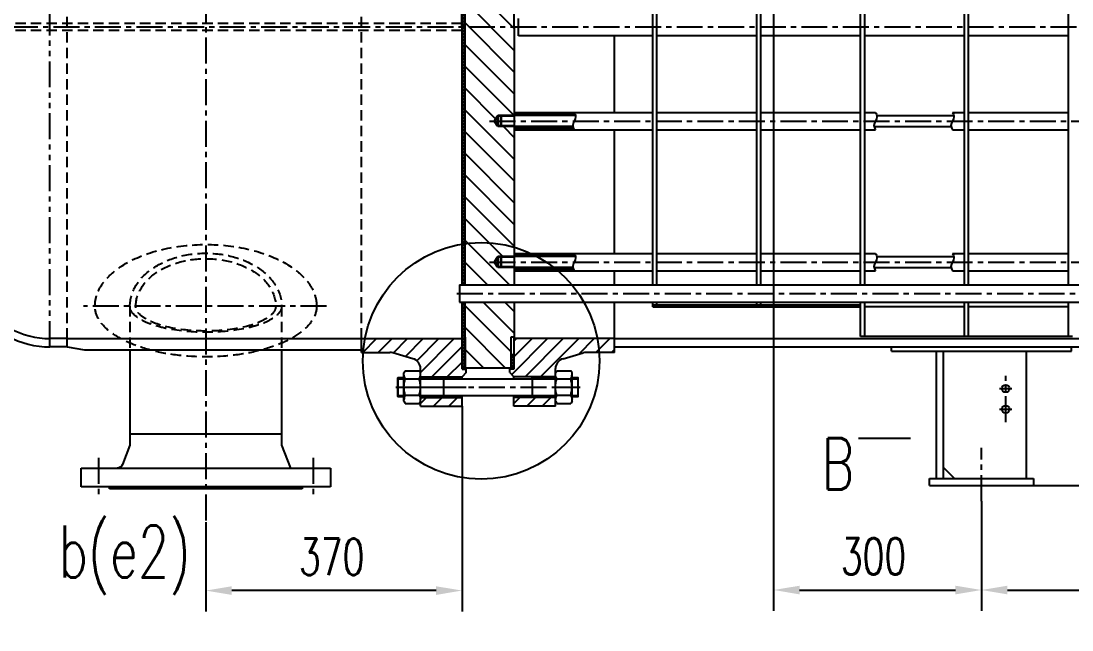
# Model space of a CAD drawing. Header units: millimetres. Extents: x -375 to 12388, y -150 to 8760.
# Drawn here: x 1090 to 2607, y 5470 to 6350 of the extents above; entities that cross this region are included whole.
import ezdxf
from ezdxf.enums import TextEntityAlignment as Align

# ---------------------------------------------------------------- set-up
doc = ezdxf.new("R2010")
doc.units = ezdxf.units.MM
doc.header["$LTSCALE"] = 30
for name, pattern in [('CENTER', [2, 1.25, -0.25, 0.25, -0.25]), ('DASHED', [0.75, 0.5, -0.25]), ('PHANTOM', [2.5, 1.25, -0.25, 0.25, -0.25, 0.25, -0.25])]:
    doc.linetypes.add(name, pattern=pattern)
doc.layers.get('Defpoints').update_dxf_attribs({"color": 241})
for name, color, linetype in [('1轮廓实线层', 4, 'Continuous'), ('2细线层', 7, 'Continuous'), ('3中心线层', 1, 'CENTER'), ('4虚线层', 6, 'DASHED'), ('5剖面线层', 2, 'Continuous'), ('6文字层', 3, 'Continuous'), ('7标注层', 1, 'Continuous'), ('8符号标注层', 31, 'Continuous'), ('9双点划线层', 6, 'PHANTOM')]:
    doc.layers.add(name, color=color, linetype=linetype)
doc.styles.add('PC_TEXTSTYLE', font='romans.shx', dxfattribs={"width": 0.7, "bigfont": 'hzfs.shx'})
doc.styles.add('TH_GBDIM', font='romans.shx', dxfattribs={"width": 0.7, "bigfont": 'hzfs.shx'})
doc.dimstyles.new('TH_GBDIM', dxfattribs={"dimscale": 15, "dimtxt": 3.5, "dimasz": 2.5, "dimexe": 2, "dimexo": 0, "dimgap": 1.5, "dimtad": 1, "dimdec": 1, "dimdsep": 46, "dimtxsty": 'TH_GBDIM', "dimcen": 2.5, "dimclrd": 256, "dimclre": 256, "dimclrt": 3, "dimadec": 0, "dimazin": 2, "dimtfac": 0.714286, "dimtdec": 1, "dimtmove": 0, "dimatfit": 3, "dimfxl": 0, "dimtzin": 0, "dimlwd": -1, "dimlwe": -1, "dimarcsym": 0})

# ---------------------------------------------------------------- blocks, each defined once
blk = doc.blocks.new('M27')
at = {"layer": '1轮廓实线层', "extrusion": (0, -1.22465e-16, -1)}
for p, q in [((-23.8, 20.5), (-22, 23.7)), ((-22, 23.7), (-1.8, 23.7)), ((-22, 11.8), (-1.8, 11.8))]:
    blk.add_line(p, q, dxfattribs=at)
at = {"layer": '1轮廓实线层'}
for p, q in [((-23.8, 20.5), (-23.8, -20.5)), ((0, 20.5), (-1.8, 23.7)), ((-22, -11.8), (-1.8, -11.8)), ((-23.8, -20.5), (-22, -23.7)), ((-22, -23.7), (-1.8, -23.7))]:
    blk.add_line(p, q, dxfattribs=at)
at = {"layer": '1轮廓实线层', "extrusion": (1.22465e-16, 0, -1)}
for p, q in [((0, 20.5), (0, -20.5)), ((0, -20.5), (-1.8, -23.7))]:
    blk.add_line(p, q, dxfattribs=at)
at = {"layer": '1轮廓实线层', "extrusion": (0, -1.22465e-16, -1)}
blk.add_arc((13.3, 17.8), 10.5, 325.6158, 0, dxfattribs=at)
at = {"layer": '1轮廓实线层'}
for centre, radius, start, end in [((-10.5, 17.8), 10.5, 325.6158, 0), ((15.4, 0), 39.2, 162.412, 197.588), ((-13.3, -17.8), 10.5, 145.6158, 180)]:
    blk.add_arc(centre, radius, start, end, dxfattribs=at)
at = {"layer": '1轮廓实线层', "extrusion": (1.22465e-16, 0, -1)}
for centre, radius, start, end in [((39.2, 0), 39.2, 162.412, 197.588), ((10.5, -17.8), 10.5, 145.6158, 180)]:
    blk.add_arc(centre, radius, start, end, dxfattribs=at)
at = {"layer": '3中心线层'}
blk.add_line((-26.8, 0), (3, 0), dxfattribs=at)
at = {"layer": '1轮廓实线层', "style": 'PC_TEXTSTYLE'}
blk.add_text('TH_SUPERPART', height=1e-29, dxfattribs=at).set_placement((0, 0))
blk = doc.blocks.new('200')
at = {"layer": '1轮廓实线层'}
for p, q in [((180, 76), (-180, 76)), ((-180, 76), (-180, 49)), ((139, 79), (-139, 79)), ((-139, 79), (-139, 76)), ((139, 76), (139, 79)), ((180, 49), (180, 76)), ((-180, 49), (180, 49)), ((109.5, 16), (122.5, 49)), ((122.5, 49), (180, 49)), ((-109.5, 16), (-120.5, 43.9)), ((-109.5, -122), (-109.5, 16)), ((109.5, -122), (109.5, 16)), ((-109.5, -1), (-109.5, 0)), ((109.5, 0), (-109.5, 0)), ((109.5, -1), (109.5, 0))]:
    blk.add_line(p, q, dxfattribs=at)
blk.add_arc((-127.9, 41), 8, 21.5014, 90, dxfattribs=at)
at = {"layer": '3中心线层'}
for p, q in [((-155, 34), (-155, 94)), ((155, 34), (155, 94)), ((174.4, -184.9), (-176.4, -184.9))]:
    blk.add_line(p, q, dxfattribs=at)
at = {"layer": '4虚线层'}
for p, q in [((-109.5, -184.9), (-109.5, -122)), ((109.5, -184.9), (109.5, -122))]:
    blk.add_line(p, q, dxfattribs=at)
for major_axis, ratio, start_param, end_param in [((160, 0), 0.457302, 6.283185, 9.424778), ((109.5, 0), 0.344227, 6.283185, 9.424778), ((101, 0), 0.35507, 6.283185, 9.424778), ((160, 0), 0.556392, 3.141593, 6.283185), ((109.5, 0), 0.698158, 3.141593, 6.283185), ((101, 0), 0.679206, 3.141593, 6.283185)]:
    blk.add_ellipse((0, -184.9), major_axis=major_axis, ratio=ratio, start_param=start_param, end_param=end_param, dxfattribs=at)
blk = doc.blocks.new('*D30')
at = {"layer": '7标注层'}
for p, q in [((1726.3, 5793.5), (1726.3, 5497.2)), ((1356.3, 5625.8), (1356.3, 5497.2)), ((1688.8, 5527.2), (1393.8, 5527.2))]:
    blk.add_line(p, q, dxfattribs=at)
for points in [[(1393.8, 5533.4), (1393.8, 5520.9), (1356.3, 5527.2)], [(1688.8, 5533.4), (1688.8, 5520.9), (1726.3, 5527.2)]]:
    blk.add_solid(points, dxfattribs=at)
at = {"layer": 'Defpoints', "color": 0}
for p in [(1726.3, 5793.5), (1356.3, 5625.8), (1356.3, 5527.2)]:
    blk.add_point(p, dxfattribs=at)
at = {"layer": '7标注层', "color": 3, "insert": (1538.1, 5575.9), "char_height": 52.5, "attachment_point": 5, "style": 'TH_GBDIM'}
blk.add_mtext('370', dxfattribs=at)
blk = doc.blocks.new('*D32')
at = {"layer": '7标注层'}
for p, q in [((2176.3, 6721.9), (2176.3, 5498)), ((2476.3, 5656.5), (2476.3, 5498)), ((2213.8, 5528), (2438.8, 5528))]:
    blk.add_line(p, q, dxfattribs=at)
for points in [[(2213.8, 5534.2), (2213.8, 5521.7), (2176.3, 5528)], [(2438.8, 5534.2), (2438.8, 5521.7), (2476.3, 5528)]]:
    blk.add_solid(points, dxfattribs=at)
at = {"layer": 'Defpoints', "color": 0}
for p in [(2176.3, 6721.9), (2476.3, 5656.5), (2476.3, 5528)]:
    blk.add_point(p, dxfattribs=at)
at = {"layer": '7标注层', "color": 3, "insert": (2320.5, 5576.7), "char_height": 52.5, "attachment_point": 5, "style": 'TH_GBDIM'}
blk.add_mtext('300', dxfattribs=at)
blk = doc.blocks.new('*D33')
at = {"layer": '7标注层'}
for p, q in [((2476.3, 5656.5), (2476.3, 5498)), ((6476.3, 5656.5), (6476.3, 5498)), ((2513.8, 5528), (6438.8, 5528))]:
    blk.add_line(p, q, dxfattribs=at)
for points in [[(2513.8, 5534.2), (2513.8, 5521.7), (2476.3, 5528)], [(6438.8, 5534.2), (6438.8, 5521.7), (6476.3, 5528)]]:
    blk.add_solid(points, dxfattribs=at)
at = {"layer": 'Defpoints', "color": 0}
for p in [(2476.3, 5656.5), (6476.3, 5656.5), (6476.3, 5528)]:
    blk.add_point(p, dxfattribs=at)
at = {"layer": '7标注层', "color": 3, "insert": (4476.3, 5576.7), "char_height": 52.5, "attachment_point": 5, "style": 'TH_GBDIM'}
blk.add_mtext('{4000}{}{}', dxfattribs=at)
blk = doc.blocks.new('*D34')
at = {"layer": '7标注层'}
for p, q in [((2606.3, 5879), (2761, 5879)), ((2731, 5716.5), (2731, 5841.5)), ((2551.3, 5679), (2761, 5679))]:
    blk.add_line(p, q, dxfattribs=at)
for points in [[(2724.7, 5841.5), (2737.2, 5841.5), (2731, 5879)], [(2724.7, 5716.5), (2737.2, 5716.5), (2731, 5679)]]:
    blk.add_solid(points, dxfattribs=at)
at = {"layer": 'Defpoints', "color": 0}
for p in [(2606.3, 5879), (2731, 5879), (2551.3, 5679)]:
    blk.add_point(p, dxfattribs=at)
at = {"layer": '7标注层', "color": 3, "insert": (2682.2, 5788.1), "char_height": 52.5, "attachment_point": 5, "rotation": 90, "style": 'TH_GBDIM'}
blk.add_mtext('200', dxfattribs=at)
blk = doc.blocks.new('*D50')
at = {"layer": '7标注层'}
for p, q in [((2176.3, 7045.7), (2176.3, 7128.3)), ((7096.3, 5934.5), (7096.3, 7128.3)), ((2213.8, 7098.3), (7058.8, 7098.3))]:
    blk.add_line(p, q, dxfattribs=at)
for points in [[(2213.8, 7104.6), (2213.8, 7092.1), (2176.3, 7098.3)], [(7058.8, 7104.6), (7058.8, 7092.1), (7096.3, 7098.3)]]:
    blk.add_solid(points, dxfattribs=at)
at = {"layer": 'Defpoints', "color": 0}
for p in [(7096.3, 7098.3), (2176.3, 7045.7), (7096.3, 5934.5)]:
    blk.add_point(p, dxfattribs=at)
at = {"layer": '7标注层', "color": 3, "insert": (4636.3, 7147.1), "char_height": 52.5, "attachment_point": 5, "style": 'TH_GBDIM'}
blk.add_mtext('{4920}{}{}', dxfattribs=at)
blk = doc.blocks.new('*D51')
at = {"layer": '7标注层'}
for p, q in [((894.3, 6341), (894.3, 5364.8)), ((8202.4, 6341), (8202.4, 5364.8)), ((931.8, 5394.8), (8164.9, 5394.8))]:
    blk.add_line(p, q, dxfattribs=at)
for points in [[(931.8, 5401.1), (931.8, 5388.6), (894.3, 5394.8)], [(8164.9, 5401.1), (8164.9, 5388.6), (8202.4, 5394.8)]]:
    blk.add_solid(points, dxfattribs=at)
at = {"layer": 'Defpoints', "color": 0}
for p in [(894.3, 6341), (8202.4, 6341), (8202.4, 5394.8)]:
    blk.add_point(p, dxfattribs=at)
at = {"layer": '7标注层', "color": 3, "insert": (4548.3, 5443.6), "char_height": 52.5, "attachment_point": 5, "style": 'TH_GBDIM'}
blk.add_mtext('{~7308}{}{}', dxfattribs=at)

msp = doc.modelspace()

# ---------------------------------------------------------------- hatches: boundary and pattern name
at = {"layer": '5剖面线层'}
h = msp.add_hatch(dxfattribs=at)
h.set_pattern_fill('ANSI31', color=256, scale=7, angle=90, style=0)
edge = h.paths.add_edge_path()
edge.add_line((1796.83, 6833.49), (1730.83, 6833.49))
edge.add_line((1730.83, 6833.49), (1730.83, 6765.58))
edge.add_spline(control_points=[(1730.83, 6765.58), (1729.29, 6765.9), (1727.78, 6766.18), (1726.33, 6766.37)], knot_values=[3.199522, 3.199522, 3.199522, 3.199522, 7.1710953, 7.1710953, 7.1710953, 7.1710953], degree=3, periodic=0)
edge.add_spline(control_points=[(1726.33, 6766.37), (1726.16, 6766.4), (1725.99, 6766.42), (1725.83, 6766.44)], knot_values=[7.1710953, 7.1710953, 7.1710953, 7.1710953, 7.6284105, 7.6284105, 7.6284105, 7.6284105], degree=3, periodic=0)
edge.add_line((1725.83, 6766.44), (1725.83, 6740.78))
edge.add_line((1725.83, 6740.78), (1728.33, 6738.28))
edge.add_line((1728.33, 6738.28), (1800.83, 6738.28))
edge.add_line((1800.83, 6738.28), (1801.83, 6738.86))
edge.add_line((1801.83, 6738.86), (1801.83, 6788.99))
edge.add_line((1801.83, 6788.99), (1796.83, 6788.99))
edge.add_line((1796.83, 6788.99), (1796.83, 6833.49))
edge = h.paths.add_edge_path()
edge.add_line((1801.83, 6712.45), (1800.83, 6713.03))
edge.add_line((1800.83, 6713.03), (1728.33, 6713.03))
edge.add_line((1728.33, 6713.03), (1725.83, 6710.53))
edge.add_line((1725.83, 6710.53), (1725.83, 6700.33))
edge.add_spline(control_points=[(1725.83, 6700.33), (1725.99, 6700.35), (1726.15, 6700.37), (1726.32, 6700.4)], knot_values=[99.9361282, 99.9361282, 99.9361282, 99.9361282, 100.3109762, 100.3109762, 100.3109762, 100.3109762], degree=3, periodic=0)
edge.add_spline(control_points=[(1726.32, 6700.4), (1726.32, 6700.4), (1726.32, 6700.4), (1726.33, 6700.4)], knot_values=[100.3109762, 100.3109762, 100.3109762, 100.3109762, 100.3199989, 100.3199989, 100.3199989, 100.3199989], degree=3, periodic=0)
edge.add_spline(control_points=[(1726.33, 6700.4), (1726.72, 6700.46), (1727.11, 6700.52), (1727.51, 6700.59)], knot_values=[100.3199989, 100.3199989, 100.3199989, 100.3199989, 101.2119118, 101.2119118, 101.2119118, 101.2119118], degree=3, periodic=0)
edge.add_spline(control_points=[(1727.51, 6700.59), (1728.59, 6700.77), (1729.7, 6700.96), (1730.83, 6701.17)], knot_values=[101.2119118, 101.2119118, 101.2119118, 101.2119118, 103.635279, 103.635279, 103.635279, 103.635279], degree=3, periodic=0)
edge.add_line((1730.83, 6701.17), (1730.83, 6340.99))
edge.add_line((1730.83, 6340.99), (1801.83, 6340.99))
edge.add_line((1801.83, 6340.99), (1801.83, 6468.75))
edge.add_line((1801.83, 6468.75), (1782.83, 6468.75))
edge.add_line((1782.83, 6468.75), (1777.83, 6468.75))
edge.add_line((1777.83, 6468.75), (1777.83, 6469.75))
edge.add_line((1777.83, 6469.75), (1776.83, 6469.75))
edge.add_line((1776.83, 6469.75), (1772.79, 6476.75))
edge.add_line((1772.79, 6476.75), (1776.83, 6483.75))
edge.add_line((1776.83, 6483.75), (1777.83, 6483.75))
edge.add_line((1777.83, 6483.75), (1777.83, 6484.75))
edge.add_line((1777.83, 6484.75), (1782.83, 6484.75))
edge.add_line((1782.83, 6484.75), (1801.83, 6484.75))
edge.add_line((1801.83, 6484.75), (1801.83, 6672.4))
edge.add_line((1801.83, 6672.4), (1782.83, 6672.4))
edge.add_line((1782.83, 6672.4), (1777.83, 6672.4))
edge.add_line((1777.83, 6672.4), (1777.83, 6673.4))
edge.add_line((1777.83, 6673.4), (1776.83, 6673.4))
edge.add_line((1776.83, 6673.4), (1772.79, 6680.4))
edge.add_line((1772.79, 6680.4), (1776.83, 6687.4))
edge.add_line((1776.83, 6687.4), (1777.83, 6687.4))
edge.add_line((1777.83, 6687.4), (1777.83, 6688.4))
edge.add_line((1777.83, 6688.4), (1782.83, 6688.4))
edge.add_line((1782.83, 6688.4), (1801.83, 6688.4))
edge.add_line((1801.83, 6688.4), (1801.83, 6712.45))
h.paths.add_polyline_path([(1782.83, 6688.4), (1777.83, 6688.4), (1777.83, 6687.4), (1781.83, 6687.4)], flags=17)
h.paths.add_polyline_path([(1781.83, 6673.4), (1777.83, 6673.4), (1777.83, 6672.4), (1782.83, 6672.4)], flags=17)
h.paths.add_polyline_path([(1782.83, 6484.75), (1777.83, 6484.75), (1777.83, 6483.75), (1781.83, 6483.75)], flags=17)
h.paths.add_polyline_path([(1781.83, 6469.75), (1777.83, 6469.75), (1777.83, 6468.75), (1782.83, 6468.75)], flags=17)
h.paths.add_polyline_path([(1801.83, 6340.99), (1730.83, 6340.99), (1730.83, 5968.82), (1801.83, 5968.82), (1801.83, 5993.58), (1782.83, 5993.58), (1777.83, 5993.58), (1777.83, 5994.58), (1776.83, 5994.58), (1772.79, 6001.58), (1776.83, 6008.58), (1777.83, 6008.58), (1777.83, 6009.58), (1782.83, 6009.58), (1801.83, 6009.58), (1801.83, 6197.22), (1782.83, 6197.22), (1777.83, 6197.22), (1777.83, 6198.22), (1776.83, 6198.22), (1772.79, 6205.22), (1776.83, 6212.22), (1777.83, 6212.22), (1777.83, 6213.22), (1782.83, 6213.22), (1801.83, 6213.22)])
h.paths.add_polyline_path([(1782.83, 6213.22), (1777.83, 6213.22), (1777.83, 6212.22), (1781.83, 6212.22)], flags=17)
h.paths.add_polyline_path([(1781.83, 6198.22), (1777.83, 6198.22), (1777.83, 6197.22), (1782.83, 6197.22)], flags=17)
h.paths.add_polyline_path([(1782.83, 6009.58), (1777.83, 6009.58), (1777.83, 6008.58), (1781.83, 6008.58)], flags=17)
h.paths.add_polyline_path([(1781.83, 5994.58), (1777.83, 5994.58), (1777.83, 5993.58), (1782.83, 5993.58)], flags=17)
h.paths.add_polyline_path([(1796.83, 5892.99), (1801.83, 5892.99), (1801.83, 5943.82), (1730.83, 5943.82), (1730.83, 5892.99), (1730.83, 5848.49), (1796.83, 5848.49)])
h = msp.add_hatch(dxfattribs=at)
h.set_pattern_fill('ANSI37', color=256, style=0)
edge = h.paths.add_edge_path()
edge.add_line((1730.83, 6833.49), (1730.83, 6834.49))
edge.add_line((1730.83, 6834.49), (1726.33, 6834.49))
edge.add_line((1726.33, 6834.49), (1726.33, 6766.37))
edge.add_spline(control_points=[(1726.33, 6766.37), (1727.78, 6766.18), (1729.29, 6765.9), (1730.83, 6765.58)], knot_values=[3.199522, 3.199522, 3.199522, 3.199522, 7.1710953, 7.1710953, 7.1710953, 7.1710953], degree=3, periodic=0)
edge.add_line((1730.83, 6765.58), (1730.83, 6833.49))
edge = h.paths.add_edge_path()
edge.add_spline(control_points=[(1730.83, 6701.17), (1729.79, 6700.98), (1728.78, 6700.8), (1727.78, 6700.64)], knot_values=[101.4160444, 101.4160444, 101.4160444, 101.4160444, 103.635279, 103.635279, 103.635279, 103.635279], degree=3, periodic=0)
edge.add_spline(control_points=[(1727.51, 6700.59), (1727.25, 6700.55), (1726.99, 6700.51), (1726.74, 6700.47)], knot_values=[100.6305384, 100.6305384, 100.6305384, 100.6305384, 101.2119118, 101.2119118, 101.2119118, 101.2119118], degree=3, periodic=0)
edge.add_line((1726.33, 6700.4), (1726.33, 6340.99))
edge.add_line((1726.33, 6340.99), (1730.83, 6340.99))
edge.add_line((1730.83, 6340.99), (1730.83, 6701.17))
h.paths.add_polyline_path([(1730.83, 6340.99), (1726.33, 6340.99), (1726.33, 5968.82), (1730.83, 5968.82)])
h.paths.add_polyline_path([(1730.83, 5943.82), (1726.33, 5943.82), (1726.33, 5847.49), (1730.83, 5847.49), (1730.83, 5848.49), (1730.83, 5892.99)])
h = msp.add_hatch(dxfattribs=at)
h.set_pattern_fill('ANSI31', color=256, style=0)
h.set_pattern_definition([(45, (2646.8075, 4298.032), (-2.245064, 2.245064), [])])
edge = h.paths.add_edge_path()
edge.add_spline(control_points=[(1889.31, 6215.22), (1888.95, 6216.06), (1888.52, 6216.89), (1888.09, 6217.72)], knot_values=[0, 0, 0, 0, 2.648168, 2.648168, 2.648168, 2.648168], degree=3, periodic=0)
edge.add_line((1888.09, 6217.72), (1801.83, 6217.72))
edge.add_line((1801.83, 6217.72), (1801.83, 6215.22))
edge.add_line((1801.83, 6215.22), (1889.31, 6215.22))
edge = h.paths.add_edge_path()
edge.add_line((1801.83, 6195.22), (1801.83, 6192.72))
edge.add_line((1801.83, 6192.72), (1888.35, 6192.72))
edge.add_spline(control_points=[(1888.35, 6192.72), (1887.92, 6193.56), (1887.49, 6194.39), (1887.13, 6195.22)], knot_values=[23.7055211, 23.7055211, 23.7055211, 23.7055211, 26.3536891, 26.3536891, 26.3536891, 26.3536891], degree=3, periodic=0)
edge.add_line((1887.13, 6195.22), (1801.83, 6195.22))
h = msp.add_hatch(dxfattribs=at)
h.set_pattern_fill('ANSI31', color=256, style=0)
h.set_pattern_definition([(45, (2646.8075, 4094.385), (-2.245064, 2.245064), [])])
edge = h.paths.add_edge_path()
edge.add_spline(control_points=[(1889.31, 6011.58), (1888.95, 6012.41), (1888.52, 6013.24), (1888.09, 6014.08)], knot_values=[0, 0, 0, 0, 2.648168, 2.648168, 2.648168, 2.648168], degree=3, periodic=0)
edge.add_line((1888.09, 6014.08), (1801.83, 6014.08))
edge.add_line((1801.83, 6014.08), (1801.83, 6011.58))
edge.add_line((1801.83, 6011.58), (1889.31, 6011.58))
edge = h.paths.add_edge_path()
edge.add_line((1801.83, 5991.58), (1801.83, 5989.08))
edge.add_line((1801.83, 5989.08), (1888.35, 5989.08))
edge.add_spline(control_points=[(1888.35, 5989.08), (1887.92, 5989.91), (1887.49, 5990.74), (1887.13, 5991.58)], knot_values=[23.7055211, 23.7055211, 23.7055211, 23.7055211, 26.3536891, 26.3536891, 26.3536891, 26.3536891], degree=3, periodic=0)
edge.add_line((1887.13, 5991.58), (1801.83, 5991.58))
h = msp.add_hatch(dxfattribs=at)
h.set_pattern_fill('ANSI31', color=256, scale=2, angle=90, style=0)
h.set_pattern_definition([(135, (6594.8115, 5231.745), (-4.490128, -4.490128), [])])
h.paths.add_polyline_path([(2301.83, 5937.02), (2301.83, 5940.02), (2001.83, 5940.02), (2001.83, 5937.02)])
h = msp.add_hatch(dxfattribs=at)
h.set_pattern_fill('ANSI31', color=256, scale=5, style=0)
h.paths.add_polyline_path([(1581.33, 5890.99), (1581.33, 5870.99), (1622.23, 5870.99, -0.0696874), (1626.35, 5870.41), (1655.45, 5862.1, -0.3348603), (1666.33, 5847.67), (1666.33, 5835.99), (1726.33, 5835.99), (1732.33, 5841.99), (1732.33, 5846.99), (1726.33, 5846.99), (1726.33, 5890.99)])
h.paths.add_polyline_path([(1726.33, 5793.49), (1726.33, 5805.99), (1666.33, 5805.99), (1666.33, 5800.49), (1666.33, 5793.49)])
h = msp.add_hatch(dxfattribs=at)
h.set_pattern_fill('ANSI31', color=256, scale=5, style=0)
h.paths.add_polyline_path([(1901.31, 5870.41, -0.0696874), (1905.43, 5870.99), (1946.33, 5870.99), (1946.33, 5890.99), (1801.33, 5890.99), (1801.33, 5846.99), (1795.33, 5846.99), (1795.33, 5841.99), (1801.33, 5835.99), (1861.33, 5835.99), (1861.33, 5841.49), (1861.33, 5847.67, -0.3348603), (1872.21, 5862.1)])
h.paths.add_polyline_path([(1861.33, 5805.99), (1801.33, 5805.99), (1801.33, 5793.49), (1861.33, 5793.49)])
h = msp.add_hatch(dxfattribs=at)
h.set_pattern_fill('ANSI37', color=256, style=0)
h.set_pattern_definition([(315, (6594.8115, 7449.429), (-2.245064, -2.245064), []), (225, (6594.8115, 7449.429), (-2.245064, 2.245064), [])])
h.paths.add_polyline_path([(1801.33, 5847.49), (1796.83, 5847.49), (1796.83, 5848.49), (1796.83, 5867.49), (1801.33, 5867.49)])

# ---------------------------------------------------------------- linework, layer by layer
at = {"layer": '1轮廓实线层'}
for p, q in [((1725.83, 6340.99), (1725.83, 6710.53)), ((1801.83, 6340.99), (1801.83, 6713.15)), ((2001.83, 6340.99), (2001.83, 6713.15)), ((2007.83, 6340.99), (2007.83, 6713.15)), ((2151.83, 6340.99), (2151.83, 6713.15)), ((2157.83, 6340.99), (2157.83, 6713.15)), ((2301.83, 6340.99), (2301.83, 6713.15)), ((2307.83, 6340.99), (2307.83, 6713.15)), ((2451.83, 6340.99), (2451.83, 6713.15)), ((2457.83, 6340.99), (2457.83, 6713.15)), ((2601.83, 6340.99), (2601.83, 6713.15)), ((1726.33, 6700.4), (1726.33, 6340.99)), ((1726.33, 5968.82), (1726.33, 6700.4)), ((1730.83, 5968.82), (1730.83, 6701.17)), ((1807.83, 6328.49), (1807.83, 6353.49)), ((1725.83, 6340.99), (1725.83, 5968.82)), ((1726.33, 6340.99), (1726.33, 5968.82)), ((1801.83, 6340.99), (1801.83, 5968.82)), ((2001.83, 6328.49), (1807.83, 6328.49)), ((1946.33, 6217.72), (1946.33, 6328.49)), ((2001.83, 5968.82), (2001.83, 6340.99)), ((2007.83, 5968.82), (2007.83, 6340.99)), ((2151.83, 6328.49), (2007.83, 6328.49)), ((2151.83, 5968.82), (2151.83, 6340.99)), ((2157.83, 5968.82), (2157.83, 6340.99)), ((2301.83, 6328.49), (2157.83, 6328.49)), ((2301.83, 5968.82), (2301.83, 6340.99)), ((2307.83, 5968.82), (2307.83, 6340.99)), ((2451.83, 6328.49), (2307.83, 6328.49)), ((2451.83, 5968.82), (2451.83, 6340.99)), ((2457.83, 5968.82), (2457.83, 6340.99)), ((2601.83, 6328.49), (2457.83, 6328.49)), ((2601.83, 5968.82), (2601.83, 6340.99)), ((1776.83, 6212.22), (1772.79, 6205.22)), ((1776.83, 6212.22), (1776.83, 6198.22)), ((1781.83, 6212.22), (1776.83, 6212.22)), ((1777.83, 6213.22), (1777.83, 6197.22)), ((1782.83, 6213.22), (1781.83, 6212.22)), ((1781.83, 6212.22), (1781.83, 6198.22)), ((1890.01, 6213.22), (1782.83, 6213.22)), ((1782.83, 6213.22), (1782.83, 6197.22)), ((1801.83, 6217.72), (2001.83, 6217.72)), ((1801.83, 6215.22), (1889.31, 6215.22)), ((2007.83, 6217.72), (2151.83, 6217.72)), ((2157.83, 6217.72), (2301.83, 6217.72)), ((2307.83, 6217.72), (2323.41, 6217.72)), ((2325.23, 6213.22), (2436.44, 6213.22)), ((2434.63, 6217.72), (2451.83, 6217.72)), ((2457.83, 6217.72), (2601.83, 6217.72)), ((1772.79, 6205.22), (1776.83, 6198.22)), ((1781.83, 6198.22), (1776.83, 6198.22)), ((1781.83, 6198.22), (1782.83, 6197.22)), ((1886.44, 6197.22), (1782.83, 6197.22)), ((1801.83, 6195.22), (1887.13, 6195.22)), ((1801.83, 6192.72), (2001.83, 6192.72)), ((1946.33, 6014.08), (1946.33, 6192.72)), ((2007.83, 6192.72), (2151.83, 6192.72)), ((2157.83, 6192.72), (2301.83, 6192.72)), ((2307.83, 6192.72), (2323.18, 6192.72)), ((2321.37, 6197.22), (2432.58, 6197.22)), ((2434.39, 6192.72), (2451.83, 6192.72)), ((2457.83, 6192.72), (2601.83, 6192.72)), ((1777.83, 6009.58), (1777.83, 5993.58)), ((1782.83, 6009.58), (1781.83, 6008.58)), ((1890.01, 6009.58), (1782.83, 6009.58)), ((1782.83, 6009.58), (1782.83, 5993.58)), ((1801.83, 6014.08), (2001.83, 6014.08)), ((1801.83, 6011.58), (1889.31, 6011.58)), ((2007.83, 6014.08), (2151.83, 6014.08)), ((2157.83, 6014.08), (2301.83, 6014.08)), ((2307.83, 6014.08), (2323.41, 6014.08)), ((2325.23, 6009.58), (2436.44, 6009.58)), ((2434.63, 6014.08), (2451.83, 6014.08)), ((2457.83, 6014.08), (2601.83, 6014.08)), ((1776.83, 6008.58), (1772.79, 6001.58)), ((1772.79, 6001.58), (1776.83, 5994.58)), ((1776.83, 6008.58), (1776.83, 5994.58)), ((1781.83, 6008.58), (1776.83, 6008.58)), ((1781.83, 5994.58), (1776.83, 5994.58)), ((1781.83, 6008.58), (1781.83, 5994.58)), ((1781.83, 5994.58), (1782.83, 5993.58)), ((1886.44, 5993.58), (1782.83, 5993.58)), ((1801.83, 5991.58), (1887.13, 5991.58)), ((1801.83, 5989.08), (2001.83, 5989.08)), ((1946.33, 5968.82), (1946.33, 5989.08)), ((2007.83, 5989.08), (2151.83, 5989.08)), ((2157.83, 5989.08), (2301.83, 5989.08)), ((2307.83, 5989.08), (2323.18, 5989.08)), ((2321.37, 5993.58), (2432.58, 5993.58)), ((2434.39, 5989.08), (2451.83, 5989.08)), ((2457.83, 5989.08), (2601.83, 5989.08)), ((1722.83, 5968.82), (7722.83, 5968.82)), ((1722.83, 5968.82), (1722.83, 5943.82)), ((1722.83, 5943.82), (7722.83, 5943.82)), ((1725.83, 5943.82), (1725.83, 5892.99)), ((1726.33, 5943.82), (1726.33, 5846.99)), ((1726.33, 5847.49), (1726.33, 5943.82)), ((1730.83, 5892.99), (1730.83, 5943.82)), ((1801.83, 5943.82), (1801.83, 5892.99)), ((1946.33, 5870.99), (1946.33, 5943.82)), ((2001.83, 5937.02), (2001.83, 5943.82)), ((2001.83, 5940.02), (2301.83, 5940.02)), ((2001.83, 5937.02), (2301.83, 5937.02)), ((2007.83, 5940.02), (2007.83, 5943.82)), ((2151.83, 5940.02), (2151.83, 5943.82)), ((2157.83, 5940.02), (2157.83, 5943.82)), ((2301.83, 5893.99), (2301.83, 5943.82)), ((2307.83, 5893.99), (2307.83, 5943.82)), ((2451.83, 5937.02), (2307.83, 5937.02)), ((2451.83, 5893.99), (2451.83, 5943.82)), ((2457.83, 5893.99), (2457.83, 5943.82)), ((2601.83, 5937.02), (2457.83, 5937.02)), ((2601.83, 5893.99), (2601.83, 5943.82)), ((1156.33, 5890.99), (1131.33, 5890.99)), ((1156.33, 5878.99), (1156.33, 5890.99)), ((1156.33, 5890.99), (1581.33, 5890.99)), ((1581.33, 5890.99), (1726.33, 5890.99)), ((1581.33, 5870.99), (1581.33, 5890.99)), ((1726.33, 5892.99), (1725.83, 5892.99)), ((1730.83, 5892.99), (1730.83, 5848.49)), ((1801.83, 5892.99), (1796.83, 5892.99)), ((1796.83, 5892.99), (1796.83, 5848.49)), ((1801.33, 5892.99), (1801.33, 5846.99)), ((1801.33, 5892.99), (1801.33, 5847.49)), ((1946.33, 5890.99), (1801.33, 5890.99)), ((1946.33, 5890.99), (6995.33, 5890.99)), ((2307.83, 5893.99), (2301.83, 5893.99)), ((2451.83, 5893.99), (2307.83, 5893.99)), ((2457.83, 5893.99), (2451.83, 5893.99)), ((2601.83, 5893.99), (2457.83, 5893.99)), ((2607.83, 5893.99), (2601.83, 5893.99)), ((1156.33, 5878.99), (1131.33, 5878.99)), ((1156.33, 5878.99), (1181.33, 5874.99)), ((1181.33, 5874.99), (1581.33, 5874.99)), ((1946.33, 5878.99), (6986.83, 5878.99)), ((2346.33, 5872.99), (2346.33, 5878.99)), ((2346.33, 5872.99), (2606.33, 5872.99)), ((2411.33, 5688.99), (2411.33, 5872.99)), ((2421.33, 5688.99), (2421.33, 5872.99)), ((2541.33, 5688.99), (2541.33, 5872.99)), ((2606.33, 5872.99), (2606.33, 5878.99)), ((1581.33, 5870.99), (1622.23, 5870.99)), ((1655.45, 5862.1), (1626.35, 5870.41)), ((1801.33, 5867.49), (1796.83, 5867.49)), ((1872.21, 5862.1), (1901.31, 5870.41)), ((1946.33, 5870.99), (1905.43, 5870.99)), ((1666.33, 5793.49), (1666.33, 5847.67)), ((1726.33, 5847.49), (1730.83, 5847.49)), ((1726.33, 5846.99), (1732.33, 5846.99)), ((1796.83, 5848.49), (1730.83, 5848.49)), ((1730.83, 5848.49), (1730.83, 5847.49)), ((1732.33, 5841.99), (1732.33, 5848.49)), ((1795.33, 5841.99), (1795.33, 5848.49)), ((1801.33, 5846.99), (1795.33, 5846.99)), ((1796.83, 5848.49), (1796.83, 5847.49)), ((1801.33, 5847.49), (1796.83, 5847.49)), ((1861.33, 5793.49), (1861.33, 5847.67)), ((1633.83, 5807.49), (1633.83, 5834.49)), ((1666.33, 5835.99), (1726.33, 5835.99)), ((1732.33, 5841.99), (1726.33, 5835.99)), ((1726.33, 5833.14), (1726.33, 5835.99)), ((1795.33, 5841.99), (1801.33, 5835.99)), ((1861.33, 5835.99), (1801.33, 5835.99)), ((1801.33, 5833.14), (1801.33, 5835.99)), ((1893.83, 5807.49), (1893.83, 5834.49)), ((1666.33, 5805.99), (1726.33, 5805.99)), ((1726.33, 5793.49), (1726.33, 5808.84)), ((1801.33, 5793.49), (1801.33, 5808.84)), ((1861.33, 5805.99), (1801.33, 5805.99)), ((1666.33, 5793.49), (1726.33, 5793.49)), ((1861.33, 5793.49), (1801.33, 5793.49)), ((2421.33, 5704.99), (2437.33, 5688.99)), ((2401.33, 5688.99), (2551.33, 5688.99)), ((2401.33, 5678.99), (2401.33, 5688.99)), ((2401.33, 5678.99), (2551.33, 5678.99)), ((2551.33, 5688.99), (2551.33, 5678.99))]:
    msp.add_line(p, q, dxfattribs=at)
for points in [[(1642.53, 5834.49), (1633.83, 5834.49), (1633.83, 5833.14), (1633.83, 5808.84)], [(1666.33, 5807.49), (1699.83, 5807.49), (1699.83, 5834.49), (1666.33, 5834.49)], [(1861.33, 5834.49), (1827.83, 5834.49), (1827.83, 5807.49)], [(1885.13, 5807.49), (1893.83, 5807.49), (1893.83, 5808.84), (1893.83, 5833.14), (1893.83, 5834.49), (1885.13, 5834.49)], [(1633.83, 5808.84), (1633.83, 5807.49), (1642.53, 5807.49)], [(1699.83, 5807.49), (1701.33, 5808.84), (1826.33, 5808.84), (1827.83, 5807.49)], [(1827.83, 5807.49), (1861.33, 5807.49)]]:
    msp.add_lwpolyline(points, dxfattribs=at)
at = {"layer": '1轮廓实线层', "extrusion": (-2.99952e-32, 1.22465e-16, -1)}
msp.add_lwpolyline([(-1699.83, 5834.49), (-1701.33, 5833.14), (-1826.33, 5833.14), (-1827.83, 5834.49)], dxfattribs=at)
at = {"layer": '1轮廓实线层'}
for centre in [(2511.33, 5818.99), (2511.33, 5788.99)]:
    msp.add_circle(centre, 5.5, dxfattribs=at)
for centre, start, end in [((1622.23, 5855.99), 74.0546, 90), ((1651.33, 5847.67), 0, 74.0546), ((1876.33, 5847.67), 105.9454, 180), ((1905.43, 5855.99), 90, 105.9454)]:
    msp.add_arc(centre, 15, start, end, dxfattribs=at)
for major_axis, ratio in [((0, 462), 0.512987), ((0, 450), 0.5)]:
    msp.add_ellipse((1131.33, 6340.99), major_axis=major_axis, ratio=ratio, start_param=6.2831853, end_param=9.424778, dxfattribs=at)
at = {"layer": '2细线层'}
for p, q in [((1782.83, 6213.22), (1777.83, 6213.22)), ((1801.83, 6212.22), (1781.83, 6212.22)), ((1782.83, 6197.22), (1777.83, 6197.22)), ((1801.83, 6198.22), (1781.83, 6198.22)), ((1782.83, 6009.58), (1777.83, 6009.58)), ((1801.83, 6008.58), (1781.83, 6008.58)), ((1801.83, 5994.58), (1781.83, 5994.58)), ((1782.83, 5993.58), (1777.83, 5993.58)), ((1633.83, 5808.84), (1642.53, 5808.84)), ((1666.33, 5808.84), (1701.33, 5808.84)), ((1826.33, 5808.84), (1861.33, 5808.84)), ((1885.13, 5808.84), (1893.83, 5808.84))]:
    msp.add_line(p, q, dxfattribs=at)
at = {"layer": '2细线层', "extrusion": (-2.99952e-32, 1.22465e-16, -1)}
for p, q in [((1633.83, 5833.14), (1642.53, 5833.14)), ((1666.33, 5833.14), (1701.33, 5833.14)), ((1826.33, 5833.14), (1861.33, 5833.14)), ((1885.13, 5833.14), (1893.83, 5833.14))]:
    msp.add_line(p, q, dxfattribs=at)
at = {"layer": '2细线层'}
for points in [[(1888.09, 6217.72), (1890.24, 6211.49), (1886.2, 6198.95), (1888.35, 6192.72)], [(2323.41, 6217.72), (2325.44, 6211.45), (2321.16, 6198.99), (2323.18, 6192.72)], [(2434.63, 6217.72), (2436.65, 6211.45), (2432.37, 6198.99), (2434.39, 6192.72)], [(1888.09, 6014.08), (1890.24, 6007.85), (1886.2, 5995.3), (1888.35, 5989.08)], [(2323.41, 6014.08), (2325.44, 6007.81), (2321.16, 5995.35), (2323.18, 5989.08)], [(2434.63, 6014.08), (2436.65, 6007.81), (2432.37, 5995.35), (2434.39, 5989.08)]]:
    msp.add_spline(points, degree=3, dxfattribs=at)
at = {"layer": '3中心线层'}
for p, q in [((1356.33, 7045.72), (1356.33, 5625.8)), ((8253.8, 6340.99), (868.24, 6340.99)), ((1766.14, 6205.22), (7460.88, 6205.22)), ((1766.14, 6001.58), (7309.65, 6001.58)), ((1719.01, 5956.32), (7722.83, 5956.32)), ((2511.33, 5770.26), (2511.33, 5837.09)), ((1630.83, 5820.99), (1896.83, 5820.99)), ((1663.33, 5820.99), (1732.33, 5820.99)), ((2502.33, 5818.99), (2520.33, 5818.99)), ((2502.33, 5788.99), (2520.33, 5788.99)), ((2476.33, 5656.54), (2476.33, 5733.34))]:
    msp.add_line(p, q, dxfattribs=at)
at = {"layer": '4虚线层'}
for p, q in [((1156.33, 5890.99), (1156.33, 6790.99)), ((1581.33, 5890.99), (1581.33, 6790.99)), ((1726.33, 6345.99), (906.34, 6345.99)), ((1726.33, 6335.99), (906.34, 6335.99))]:
    msp.add_line(p, q, dxfattribs=at)
at = {"layer": '8符号标注层', "color": 4}
msp.add_line((2298.91, 5747.29), (2373.91, 5747.29), dxfattribs=at)
at = {"layer": '8符号标注层'}
msp.add_circle((1754.03, 5858.94), 170.9, dxfattribs=at)
at = {"layer": '9双点划线层'}
msp.add_line((1131.33, 5878.99), (1131.33, 6802.99), dxfattribs=at)

# ---------------------------------------------------------------- block references
at = {"layer": '1轮廓实线层', "xscale": -1, "rotation": 180}
for p in [(1666.33, 5820.99), (1885.13, 5820.99)]:
    msp.add_blockref('M27', p, dxfattribs=at)
at = {"layer": '6文字层', "xscale": -1, "rotation": 180}
msp.add_blockref('200', (1356.33, 5752.99), dxfattribs=at)

# ---------------------------------------------------------------- texts
at = {"layer": '6文字层', "style": 'PC_TEXTSTYLE', "width": 0.7}
msp.add_text('b(e2)', height=75, dxfattribs=at).set_placement((1239.19, 5523.48), align=Align.BOTTOM_CENTER)
at = {"layer": '6文字层', "insert": (2268.91, 5747.29), "char_height": 74.23, "attachment_point": 2, "style": 'PC_TEXTSTYLE'}
msp.add_mtext('B', dxfattribs=at)

# ---------------------------------------------------------------- dimensions: what is measured, and where the dimension line sits
at = {"layer": '7标注层'}
for base, p1, p2, picture, middle in [((7096.33, 7098.35), (2176.33, 7045.72), (7096.33, 5934.46), '*D50', (4636.33, 7147.1)), ((6476.33, 5527.99), (2476.33, 5656.54), (6476.33, 5656.54), '*D33', (4476.33, 5576.74))]:
    dim = msp.add_linear_dim(base=base, p1=p1, p2=p2, text='{<>}{}{}', dimstyle='TH_GBDIM', override={"dimexo": 0, "dimgap": 1.5, "dimtad": 1, "dimjust": 0, "dimdec": 1, "dimlfac": 1, "dimse1": 0, "dimse2": 0, "dimsd1": 0, "dimsd2": 0}, dxfattribs=at)
    dim.commit()
    dim.dimension.update_dxf_attribs({"geometry": picture, "text_midpoint": middle})
for base, p1, p2, picture, middle in [((2476.33, 5527.99), (2176.33, 6721.86), (2476.33, 5656.54), '*D32', (2320.47, 5527.99)), ((1356.33, 5527.2), (1726.33, 5793.49), (1356.33, 5625.8), '*D30', (1538.05, 5527.2))]:
    dim = msp.add_linear_dim(base=base, p1=p1, p2=p2, dimstyle='TH_GBDIM', override={"dimexo": 0, "dimgap": 1.5, "dimtad": 1, "dimdec": 1, "dimlfac": 1, "dimse1": 0, "dimse2": 0, "dimsd1": 0, "dimsd2": 0}, dxfattribs=at)
    dim.commit()
    dim.dimension.update_dxf_attribs({"geometry": picture, "text_midpoint": middle, "dimtype": 160})
dim = msp.add_linear_dim(base=(8202.36, 5394.81), p1=(894.33, 6340.99), p2=(8202.36, 6340.99), text='{~<>}{}{}', dimstyle='TH_GBDIM', override={"dimexo": 0, "dimgap": 1.5, "dimtad": 1, "dimjust": 0, "dimdec": 1, "dimlfac": 1, "dimse1": 0, "dimse2": 0, "dimsd1": 0, "dimsd2": 0}, dxfattribs=at)
dim.commit()
dim.dimension.update_dxf_attribs({"geometry": '*D51', "text_midpoint": (4548.34, 5394.81), "dimtype": 160})
dim = msp.add_linear_dim(base=(2730.98, 5878.99), p1=(2551.33, 5678.99), p2=(2606.33, 5878.99), angle=90, dimstyle='TH_GBDIM', override={"dimexo": 0, "dimgap": 1.5, "dimtad": 1, "dimdec": 1, "dimlfac": 1, "dimse1": 0, "dimse2": 0, "dimsd1": 0, "dimsd2": 0}, dxfattribs=at)
dim.commit()
dim.dimension.update_dxf_attribs({"geometry": '*D34', "text_midpoint": (2730.98, 5788.15), "dimtype": 160})

doc.saveas('drawing.dxf')
